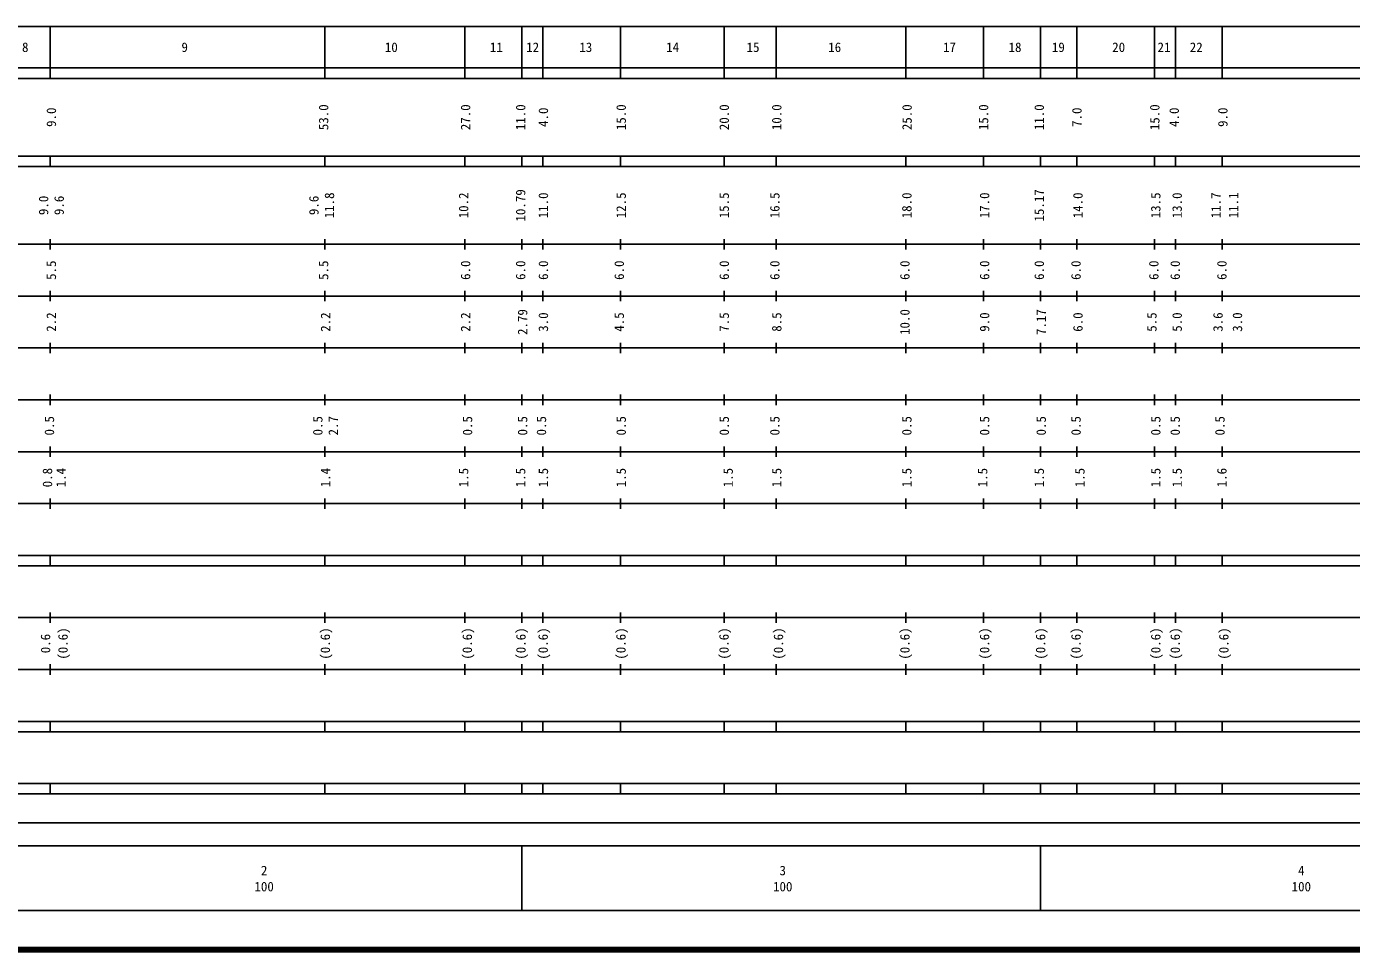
# Model space of a CAD drawing. Units: millimetres on the paper, enlarged 1000 times. Extents: x 40000 to 680000, y 20000 to 380000.
# Drawn here: x 172466 to 427963, y 20000 to 198000 of the extents above; entities that cross this region are included whole.
import ezdxf
from ezdxf.enums import TextEntityAlignment as Align

# ---------------------------------------------------------------- set-up
doc = ezdxf.new("R2010")
doc.units = ezdxf.units.MM
doc.header["$LTSCALE"] = 1000
doc.layers.add('M-TTL', color=2, linetype='Continuous', lineweight=140)
doc.layers.add('M-TTL-BAND', color=7, linetype='Continuous', lineweight=25)
doc.styles.add('ＭＳ ゴシック', font='')
doc.styles.get('ＭＳ ゴシック').set_extended_font_data('MS Gothic')

msp = doc.modelspace()

# ---------------------------------------------------------------- linework, layer by layer
at = {"layer": 'M-TTL'}
msp.add_line((40000, 20000), (680000, 20000), dxfattribs=at)
at = {"layer": 'M-TTL-BAND'}
for p, q in [((68000, 198000), (579000, 198000)), ((177000, 198000), (177000, 188000)), ((230000, 198000), (230000, 188000)), ((257000, 198000), (257000, 188000)), ((268000, 198000), (268000, 188000)), ((272000, 198000), (272000, 188000)), ((287000, 198000), (287000, 188000)), ((307000, 198000), (307000, 188000)), ((317000, 198000), (317000, 188000)), ((342000, 198000), (342000, 188000)), ((357000, 198000), (357000, 188000)), ((368000, 198000), (368000, 188000)), ((375000, 198000), (375000, 188000)), ((390000, 198000), (390000, 188000)), ((394000, 198000), (394000, 188000)), ((403000, 198000), (403000, 188000)), ((40000, 190000), (579000, 190000)), ((40000, 188000), (579000, 188000)), ((40000, 173000), (579000, 173000)), ((177000, 173000), (177000, 171000)), ((230000, 173000), (230000, 171000)), ((257000, 173000), (257000, 171000)), ((268000, 171000), (268000, 173000)), ((272000, 173000), (272000, 171000)), ((287000, 173000), (287000, 171000)), ((307000, 173000), (307000, 171000)), ((317000, 173000), (317000, 171000)), ((342000, 173000), (342000, 171000)), ((357000, 173000), (357000, 171000)), ((368000, 171000), (368000, 173000)), ((375000, 173000), (375000, 171000)), ((390000, 173000), (390000, 171000)), ((394000, 173000), (394000, 171000)), ((403000, 173000), (403000, 171000)), ((40000, 171000), (579000, 171000)), ((40000, 156000), (579000, 156000)), ((177000, 157000), (177000, 155000)), ((230000, 157000), (230000, 155000)), ((257000, 157000), (257000, 155000)), ((268000, 155000), (268000, 157000)), ((272000, 157000), (272000, 155000)), ((287000, 157000), (287000, 155000)), ((307000, 157000), (307000, 155000)), ((317000, 157000), (317000, 155000)), ((342000, 157000), (342000, 155000)), ((357000, 157000), (357000, 155000)), ((368000, 155000), (368000, 157000)), ((375000, 157000), (375000, 155000)), ((390000, 157000), (390000, 155000)), ((394000, 157000), (394000, 155000)), ((403000, 157000), (403000, 155000)), ((46000, 146000), (579000, 146000)), ((177000, 147000), (177000, 145000)), ((230000, 147000), (230000, 145000)), ((257000, 147000), (257000, 145000)), ((268000, 145000), (268000, 147000)), ((272000, 147000), (272000, 145000)), ((287000, 147000), (287000, 145000)), ((307000, 147000), (307000, 145000)), ((317000, 147000), (317000, 145000)), ((342000, 147000), (342000, 145000)), ((357000, 147000), (357000, 145000)), ((368000, 145000), (368000, 147000)), ((375000, 147000), (375000, 145000)), ((390000, 147000), (390000, 145000)), ((394000, 147000), (394000, 145000)), ((403000, 147000), (403000, 145000)), ((52000, 136000), (579000, 136000)), ((177000, 137000), (177000, 135000)), ((230000, 137000), (230000, 135000)), ((257000, 137000), (257000, 135000)), ((268000, 135000), (268000, 137000)), ((272000, 137000), (272000, 135000)), ((287000, 137000), (287000, 135000)), ((307000, 137000), (307000, 135000)), ((317000, 137000), (317000, 135000)), ((342000, 137000), (342000, 135000)), ((357000, 137000), (357000, 135000)), ((368000, 135000), (368000, 137000)), ((375000, 137000), (375000, 135000)), ((390000, 137000), (390000, 135000)), ((394000, 137000), (394000, 135000)), ((403000, 137000), (403000, 135000)), ((46000, 126000), (579000, 126000)), ((177000, 127000), (177000, 125000)), ((230000, 127000), (230000, 125000)), ((257000, 127000), (257000, 125000)), ((268000, 125000), (268000, 127000)), ((272000, 127000), (272000, 125000)), ((287000, 127000), (287000, 125000)), ((307000, 127000), (307000, 125000)), ((317000, 127000), (317000, 125000)), ((342000, 127000), (342000, 125000)), ((357000, 127000), (357000, 125000)), ((368000, 125000), (368000, 127000)), ((375000, 127000), (375000, 125000)), ((390000, 127000), (390000, 125000)), ((394000, 127000), (394000, 125000)), ((403000, 127000), (403000, 125000)), ((52000, 116000), (579000, 116000)), ((177000, 117000), (177000, 115000)), ((230000, 117000), (230000, 115000)), ((257000, 117000), (257000, 115000)), ((268000, 115000), (268000, 117000)), ((272000, 117000), (272000, 115000)), ((287000, 117000), (287000, 115000)), ((307000, 117000), (307000, 115000)), ((317000, 117000), (317000, 115000)), ((342000, 117000), (342000, 115000)), ((357000, 117000), (357000, 115000)), ((368000, 115000), (368000, 117000)), ((375000, 117000), (375000, 115000)), ((390000, 117000), (390000, 115000)), ((394000, 117000), (394000, 115000)), ((403000, 117000), (403000, 115000)), ((46000, 106000), (579000, 106000)), ((177000, 107000), (177000, 105000)), ((230000, 107000), (230000, 105000)), ((257000, 107000), (257000, 105000)), ((268000, 105000), (268000, 107000)), ((272000, 107000), (272000, 105000)), ((287000, 107000), (287000, 105000)), ((307000, 107000), (307000, 105000)), ((317000, 107000), (317000, 105000)), ((342000, 107000), (342000, 105000)), ((357000, 107000), (357000, 105000)), ((368000, 105000), (368000, 107000)), ((375000, 107000), (375000, 105000)), ((390000, 107000), (390000, 105000)), ((394000, 107000), (394000, 105000)), ((403000, 107000), (403000, 105000)), ((40000, 96000), (579000, 96000)), ((177000, 96000), (177000, 94000)), ((230000, 96000), (230000, 94000)), ((257000, 96000), (257000, 94000)), ((268000, 94000), (268000, 96000)), ((272000, 96000), (272000, 94000)), ((287000, 96000), (287000, 94000)), ((307000, 96000), (307000, 94000)), ((317000, 96000), (317000, 94000)), ((342000, 96000), (342000, 94000)), ((357000, 96000), (357000, 94000)), ((368000, 94000), (368000, 96000)), ((375000, 96000), (375000, 94000)), ((390000, 96000), (390000, 94000)), ((394000, 96000), (394000, 94000)), ((403000, 96000), (403000, 94000)), ((40000, 94000), (579000, 94000)), ((177000, 85000), (177000, 83000)), ((230000, 85000), (230000, 83000)), ((257000, 85000), (257000, 83000)), ((268000, 83000), (268000, 85000)), ((272000, 85000), (272000, 83000)), ((287000, 85000), (287000, 83000)), ((307000, 85000), (307000, 83000)), ((317000, 85000), (317000, 83000)), ((342000, 85000), (342000, 83000)), ((357000, 85000), (357000, 83000)), ((368000, 83000), (368000, 85000)), ((375000, 85000), (375000, 83000)), ((390000, 85000), (390000, 83000)), ((394000, 85000), (394000, 83000)), ((403000, 85000), (403000, 83000)), ((49000, 84000), (579000, 84000)), ((177000, 75000), (177000, 73000)), ((230000, 75000), (230000, 73000)), ((257000, 75000), (257000, 73000)), ((268000, 73000), (268000, 75000)), ((272000, 75000), (272000, 73000)), ((287000, 75000), (287000, 73000)), ((307000, 75000), (307000, 73000)), ((317000, 75000), (317000, 73000)), ((342000, 75000), (342000, 73000)), ((357000, 75000), (357000, 73000)), ((368000, 73000), (368000, 75000)), ((375000, 75000), (375000, 73000)), ((390000, 75000), (390000, 73000)), ((394000, 75000), (394000, 73000)), ((403000, 75000), (403000, 73000)), ((40000, 74000), (579000, 74000)), ((40000, 64000), (579000, 64000)), ((177000, 64000), (177000, 62000)), ((230000, 64000), (230000, 62000)), ((257000, 64000), (257000, 62000)), ((268000, 62000), (268000, 64000)), ((272000, 64000), (272000, 62000)), ((287000, 64000), (287000, 62000)), ((307000, 64000), (307000, 62000)), ((317000, 64000), (317000, 62000)), ((342000, 64000), (342000, 62000)), ((357000, 64000), (357000, 62000)), ((368000, 62000), (368000, 64000)), ((375000, 64000), (375000, 62000)), ((390000, 64000), (390000, 62000)), ((394000, 64000), (394000, 62000)), ((403000, 64000), (403000, 62000)), ((40000, 62000), (579000, 62000)), ((40000, 52000), (579000, 52000)), ((177000, 52000), (177000, 50000)), ((230000, 52000), (230000, 50000)), ((257000, 52000), (257000, 50000)), ((268000, 50000), (268000, 52000)), ((272000, 52000), (272000, 50000)), ((287000, 52000), (287000, 50000)), ((307000, 52000), (307000, 50000)), ((317000, 52000), (317000, 50000)), ((342000, 52000), (342000, 50000)), ((357000, 52000), (357000, 50000)), ((368000, 50000), (368000, 52000)), ((375000, 52000), (375000, 50000)), ((390000, 52000), (390000, 50000)), ((394000, 52000), (394000, 50000)), ((403000, 52000), (403000, 50000)), ((40000, 50000), (579000, 50000)), ((70805, 44406), (529289, 44406)), ((40000, 40000), (579000, 40000)), ((268000, 40000), (268000, 27500)), ((368000, 40000), (368000, 27500)), ((68000, 27500), (579000, 27500))]:
    msp.add_line(p, q, dxfattribs=at)

# ---------------------------------------------------------------- texts
at = {"layer": 'M-TTL-BAND', "style": 'ＭＳ ゴシック'}
for s, p in [('8', (172229, 194000)), ('9', (202965, 194000)), ('10', (242811, 194000)), ('11', (263061, 194000)), ('12', (270066, 194000)), ('13', (280313, 194000)), ('14', (297064, 194000)), ('15', (312564, 194000)), ('16', (328314, 194000)), ('17', (350440, 194000)), ('18', (363083, 194000)), ('19', (371436, 194000)), ('20', (383066, 194000)), ('21', (391808, 194000)), ('22', (398025, 194000)), ('2', (218288, 35238)), ('3', (318288, 35238)), ('4', (418288, 35238)), ('100', (218288, 32131)), ('100', (318288, 32131)), ('100', (418288, 32131))]:
    msp.add_text(s, height=1833, dxfattribs=at).set_placement(p, align=Align.MIDDLE_CENTER)
for s, p in [('9.0', (177244, 180500)), ('53.0', (229746, 180500)), ('27.0', (257122, 180500)), ('11.0', (267740, 180500)), ('4.0', (272122, 180500)), ('15.0', (287123, 180500)), ('20.0', (306998, 180500)), ('10.0', (317124, 180500)), ('25.0', (342250, 180500)), ('15.0', (357000, 180500)), ('11.0', (367740, 180500)), ('7.0', (375001, 180500)), ('15.0', (390017, 180500)), ('4.0', (393767, 180500)), ('9.0', (403143, 180500)), ('10.79', (267740, 163500)), ('15.17', (367740, 163500)), ('9.0', (175744, 163500)), ('9.6', (178744, 163500)), ('9.6', (227871, 163500)), ('11.8', (230871, 163500)), ('10.2', (256747, 163500)), ('11.0', (272122, 163500)), ('12.5', (287123, 163500)), ('15.5', (306998, 163500)), ('16.5', (316749, 163500)), ('18.0', (342203, 163500)), ('17.0', (357203, 163500)), ('14.0', (375204, 163500)), ('13.5', (390205, 163500)), ('13.0', (394330, 163500)), ('11.7', (401830, 163500)), ('11.1', (405205, 163500)), ('5.5', (177244, 151000)), ('5.5', (229746, 151000)), ('6.0', (257122, 151000)), ('6.0', (267740, 151000)), ('6.0', (272122, 151000)), ('6.0', (286748, 151000)), ('6.0', (306998, 151000)), ('6.0', (316749, 151000)), ('6.0', (341828, 151000)), ('6.0', (357203, 151000)), ('6.0', (367740, 151000)), ('6.0', (374829, 151000)), ('6.0', (389830, 151000)), ('6.0', (393955, 151000)), ('6.0', (402955, 151000)), ('2.79', (268115, 141000)), ('10.0', (341828, 141000)), ('7.17', (368115, 141000)), ('2.2', (177244, 141000)), ('2.2', (230121, 141000)), ('2.2', (257122, 141000)), ('3.0', (272122, 141000)), ('4.5', (286748, 141000)), ('7.5', (306998, 141000)), ('8.5', (317124, 141000)), ('9.0', (357203, 141000)), ('6.0', (375204, 141000)), ('5.5', (389455, 141000)), ('5.0', (394330, 141000)), ('3.6', (402205, 141000)), ('3.0', (405955, 141000)), ('0.5', (176869, 121000)), ('0.5', (228621, 121000)), ('2.7', (231621, 121000)), ('0.5', (257497, 121000)), ('0.5', (268115, 121000)), ('0.5', (271747, 121000)), ('0.5', (287123, 121000)), ('0.5', (306998, 121000)), ('0.5', (316749, 121000)), ('0.5', (342203, 121000)), ('0.5', (357203, 121000)), ('0.5', (368115, 121000)), ('0.5', (374829, 121000)), ('0.5', (390205, 121000)), ('0.5', (393955, 121000)), ('0.5', (402580, 121000)), ('0.8', (176494, 111000)), ('1.4', (179119, 111000)), ('1.4', (230121, 111000)), ('1.5', (256747, 111000)), ('1.5', (267740, 111000)), ('1.5', (272122, 111000)), ('1.5', (287123, 111000)), ('1.5', (307748, 111000)), ('1.5', (317124, 111000)), ('1.5', (342203, 111000)), ('1.5', (356828, 111000)), ('1.5', (367740, 111000)), ('1.5', (375579, 111000)), ('1.5', (390205, 111000)), ('1.5', (394330, 111000)), ('1.6', (402955, 111000)), ('(0.6)', (179494, 79000)), ('(0.6)', (230074, 79000)), ('(0.6)', (257450, 79000)), ('(0.6)', (267792, 79000)), ('(0.6)', (272075, 79000)), ('(0.6)', (287076, 79000)), ('(0.6)', (306952, 79000)), ('(0.6)', (317452, 79000)), ('(0.6)', (341828, 79000)), ('(0.6)', (357203, 79000)), ('(0.6)', (367996, 79000)), ('(0.6)', (374829, 79000)), ('(0.6)', (390205, 79000)), ('(0.6)', (393955, 79000)), ('(0.6)', (403330, 79000)), ('0.6', (176119, 79000))]:
    msp.add_text(s, height=1833, rotation=90, dxfattribs=at).set_placement(p, align=Align.MIDDLE_CENTER)

doc.saveas('drawing.dxf')
